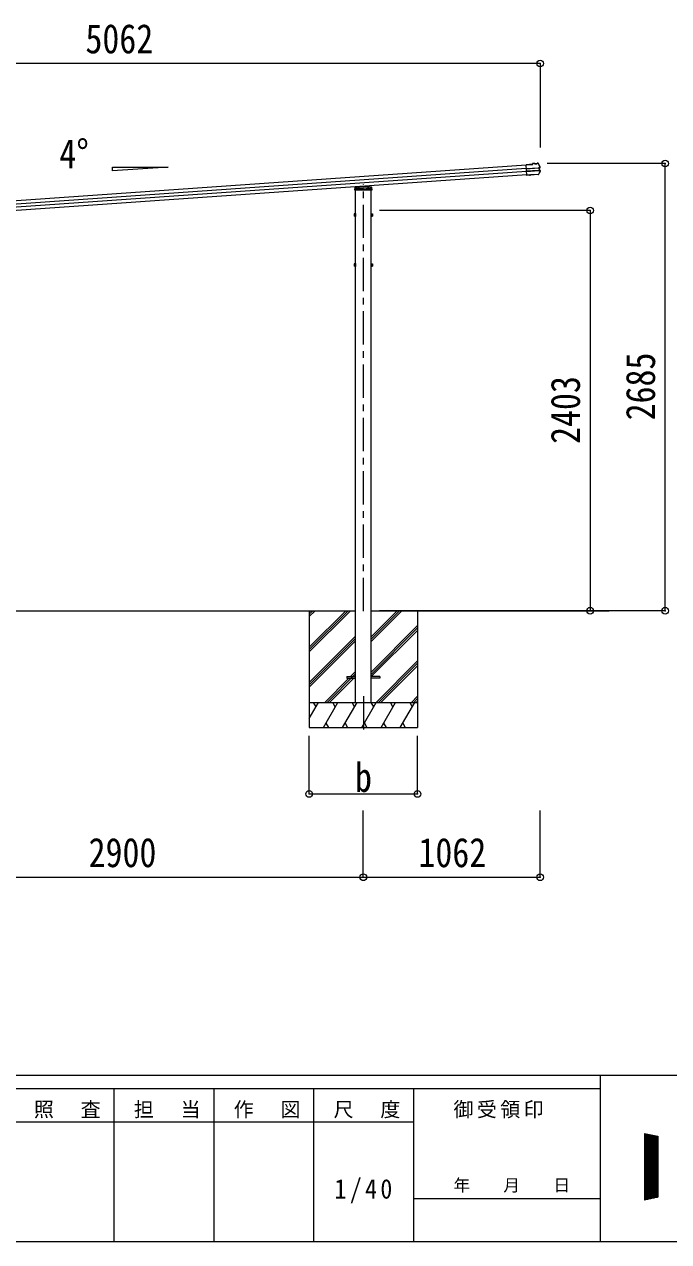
# Model space of a CAD drawing. Units: millimetres at full size, sheet at 1:40. Extents: x -11243 to 11243, y -7760 to 7760.
# Drawn here: x 3664 to 7534, y -7760 to -453 of the extents above; entities that cross this region are included whole.
import ezdxf
from ezdxf.enums import TextEntityAlignment as Align

# ---------------------------------------------------------------- set-up
doc = ezdxf.new("R2010")
doc.units = ezdxf.units.MM
doc.header["$LTSCALE"] = 40
doc.header["$PDMODE"] = 32
doc.header["$PDSIZE"] = 40
doc.linetypes.add('CHAIN1', pattern=[8, 5, -1, 1, -1])
doc.linetypes.add('DASHED1', pattern=[1.8, 1.2, -0.6])
for name, color, linetype, lineweight in [('0-0_0', 7, 'Continuous', 9), ('0-1_本体', 5, 'CHAIN1', 9), ('0-3_ELV2', 4, 'Continuous', 9), ('0-6_OTH_LINE', 6, 'Continuous', 9), ('0-7_SHAPE', 4, 'Continuous', 9), ('F-0_240', 7, 'Continuous', 9)]:
    doc.layers.add(name, color=color, linetype=linetype, lineweight=lineweight)
doc.styles.add('ＭＳ ゴシック', font='')
doc.styles.get('ＭＳ ゴシック').set_extended_font_data('MS Gothic')

msp = doc.modelspace()

# ---------------------------------------------------------------- linework, layer by layer
at = {"layer": '0-0_0'}
for p, q in [((2846.72, -3972.64), (5653.72, -3972.64)), ((5375.22, -3972.64), (5375.22, -4672.64)), ((5375.22, -4191.61), (5594.2, -3972.64)), ((5375.22, -4205.76), (5608.34, -3972.64)), ((5375.22, -4219.9), (5622.48, -3972.64)), ((5375.22, -4007.77), (5410.35, -3972.64)), ((5375.22, -3993.63), (5396.21, -3972.64)), ((5375.22, -3979.48), (5382.07, -3972.64)), ((5746.72, -4156.77), (5930.85, -3972.64)), ((5746.72, -4142.62), (5916.71, -3972.64)), ((5746.72, -4128.48), (5902.57, -3972.64)), ((5746.72, -3972.64), (7177.56, -3972.64)), ((6025.22, -3972.64), (6025.22, -4672.64)), ((5746.72, -4340.61), (6025.22, -4062.12)), ((5746.72, -4354.75), (6025.22, -4076.26)), ((5747.48, -4368.14), (6025.22, -4090.4)), ((5375.22, -4403.75), (5653.72, -4125.25)), ((5375.22, -4417.89), (5653.72, -4139.39)), ((5375.22, -4432.03), (5653.72, -4153.53)), ((5776.83, -4522.64), (6025.22, -4274.25)), ((5790.97, -4522.64), (6025.22, -4288.39)), ((5805.11, -4522.64), (6025.22, -4302.53)), ((5468.46, -4522.64), (5613.96, -4377.14)), ((5482.6, -4522.64), (5653.72, -4351.52)), ((5496.74, -4522.64), (5642.24, -4377.14)), ((5622.96, -4368.14), (5653.72, -4337.38)), ((5375.22, -4522.64), (6025.22, -4522.64)), ((5375.22, -4619.89), (5431.37, -4522.64)), ((5416.37, -4548.62), (5401.37, -4522.64)), ((5460.23, -4672.64), (5546.84, -4522.64)), ((5531.84, -4548.62), (5516.83, -4522.64)), ((5575.7, -4672.64), (5662.31, -4522.64)), ((5647.31, -4548.62), (5632.31, -4522.64)), ((5691.17, -4672.64), (5777.78, -4522.64)), ((5762.78, -4548.62), (5747.78, -4522.63)), ((5806.64, -4672.64), (5893.25, -4522.64)), ((5878.25, -4548.62), (5863.25, -4522.64)), ((5922.11, -4672.64), (6008.72, -4522.64)), ((5978.72, -4522.64), (5993.72, -4548.62)), ((5988.96, -4522.64), (6025.22, -4486.38)), ((6003.1, -4522.64), (6025.22, -4500.52)), ((6017.24, -4522.64), (6025.22, -4514.66)), ((5375.22, -4672.64), (6025.22, -4672.64)), ((5475.23, -4646.66), (5490.23, -4672.64)), ((5590.7, -4646.65), (5605.7, -4672.64)), ((5706.17, -4646.66), (5721.17, -4672.64)), ((5821.64, -4646.66), (5836.64, -4672.64)), ((5937.11, -4646.66), (5952.11, -4672.64))]:
    msp.add_line(p, q, dxfattribs=at)
at = {"layer": '0-1_本体'}
for p, q in [((5700.22, -3975.14), (5700.22, -1414.45)), ((5700.22, -4486.51), (5700.22, -4715.51))]:
    msp.add_line(p, q, dxfattribs=at)
at = {"layer": '0-3_ELV2'}
for p, q in [((6677.43, -1298.22), (1814.87, -1638.25)), ((6716.52, -1292.31), (6677.21, -1295.06)), ((6681.72, -1359.5), (6677.21, -1295.06)), ((6677.32, -1296.55), (6718.12, -1293.7)), ((6678.89, -1319.01), (6751.79, -1313.91)), ((6751.88, -1315.15), (6678.97, -1320.24)), ((6729.08, -1287.02), (6716.21, -1287.92)), ((6716.21, -1287.92), (6716.52, -1292.31)), ((6729.18, -1288.52), (6717.81, -1289.31)), ((6718.12, -1293.7), (6717.81, -1289.31)), ((6717.81, -1289.31), (6718.39, -1289.9)), ((6718.83, -1294.32), (6718.12, -1293.7)), ((6729.19, -1288.55), (6727.89, -1288.64)), ((6727.89, -1288.64), (6728.02, -1290.6)), ((6728.02, -1290.6), (6744.98, -1289.41)), ((6729.18, -1288.52), (6729.08, -1287.02)), ((6729.08, -1287.02), (6729.28, -1287.62)), ((6729.18, -1288.52), (6729.19, -1288.55)), ((6729.19, -1288.55), (6729.22, -1289.01)), ((6743.57, -1288.01), (6729.22, -1289.01)), ((6733.41, -1288.72), (6733.51, -1290.22)), ((6739.5, -1289.8), (6739.39, -1288.3)), ((6743.32, -1286.64), (6743.44, -1286.01)), ((6748.61, -1285.65), (6743.44, -1286.01)), ((6743.57, -1288.01), (6743.54, -1287.54)), ((6744.98, -1289.41), (6744.85, -1287.45)), ((6753.29, -1313.81), (6754.2, -1313.74)), ((6753.65, -1315.13), (6754.16, -1315.1)), ((6760.11, -1312.16), (6754.2, -1313.74)), ((6754.2, -1313.74), (6755.34, -1330.08)), ((6754.86, -1314.94), (6755.79, -1314.87)), ((6678.85, -1318.53), (1816.29, -1658.56)), ((6680.06, -1335.77), (1817.5, -1675.79)), ((6681.48, -1356.08), (1818.92, -1696.1)), ((6752.85, -1329.01), (6679.94, -1334.11)), ((6680.03, -1335.34), (6752.94, -1330.25)), ((6698.37, -1356.83), (6681.61, -1358)), ((6689.17, -1358.58), (6681.69, -1359.1)), ((6698.48, -1358.33), (6681.72, -1359.5)), ((6689.2, -1358.97), (6689.09, -1357.48)), ((6698.37, -1356.83), (6698.55, -1356.45)), ((6698.37, -1356.83), (6698.48, -1358.33)), ((6698.48, -1358.33), (6698.65, -1357.95)), ((6698.55, -1356.45), (6704.53, -1356.03)), ((6698.55, -1356.45), (6698.65, -1357.95)), ((6698.65, -1357.95), (6704.64, -1357.53)), ((6704.53, -1356.03), (6704.76, -1356.38)), ((6751.82, -1353.09), (6704.76, -1356.38)), ((6704.76, -1356.38), (6704.86, -1357.88)), ((6751, -1354.65), (6704.86, -1357.88)), ((6753.83, -1330.12), (6754.06, -1330.11)), ((6754.43, -1330.14), (6755.34, -1330.08)), ((6755.12, -1328.74), (6754.61, -1328.78)), ((6755.34, -1330.08), (6761.38, -1330.82)), ((6755.83, -1328.8), (6756.76, -1328.74)), ((5651.28, -1437.07), (5700.22, -1433.64)), ((5651.8, -1428.56), (5700.22, -1425.17)), ((5653.72, -4522.64), (5653.72, -1447.57)), ((5700.22, -1425.17), (5748.63, -1428.56)), ((5700.22, -1425.17), (5700.22, -1426.12)), ((5700.22, -1433.64), (5749.15, -1437.07)), ((5700.22, -1433.64), (5700.22, -1434.59)), ((5730.04, -1422.64), (5730.32, -1427.28)), ((5746.72, -4522.64), (5746.72, -1447.57)), ((5749.56, -1429.5), (5750.67, -1447.57)), ((5645.02, -1590.87), (5645.6, -1589.87)), ((5645.02, -1590.87), (5645.02, -1603.87)), ((5645.02, -1603.87), (5645.6, -1604.88)), ((5650.52, -1589.87), (5645.6, -1589.87)), ((5650.52, -1593.62), (5645.6, -1593.62)), ((5650.52, -1601.13), (5645.6, -1601.13)), ((5650.52, -1604.88), (5645.6, -1604.88)), ((5650.51, -1597.67), (5652.12, -1597.67)), ((5650.52, -1589.67), (5650.52, -1604.68)), ((5652.12, -1590.12), (5650.52, -1590.12)), ((5650.52, -1596.67), (5652.12, -1596.67)), ((5650.52, -1604.22), (5652.12, -1604.22)), ((5748.32, -1590.12), (5749.92, -1590.12)), ((5749.92, -1596.67), (5748.32, -1596.67)), ((5749.93, -1597.67), (5748.32, -1597.67)), ((5749.92, -1604.22), (5748.32, -1604.22)), ((5749.92, -1589.67), (5749.92, -1604.68)), ((5749.92, -1589.67), (5754.84, -1589.67)), ((5749.92, -1593.42), (5754.84, -1593.42)), ((5749.92, -1600.93), (5754.84, -1600.93)), ((5749.92, -1604.68), (5754.84, -1604.68)), ((5755.42, -1590.67), (5754.84, -1589.67)), ((5755.42, -1603.67), (5754.84, -1604.68)), ((5755.42, -1590.67), (5755.42, -1603.67)), ((5645.02, -1890.87), (5645.6, -1889.87)), ((5645.02, -1890.87), (5645.02, -1903.87)), ((5650.52, -1889.87), (5645.6, -1889.87)), ((5650.52, -1893.62), (5645.6, -1893.62)), ((5650.51, -1897.67), (5652.12, -1897.67)), ((5650.52, -1889.67), (5650.52, -1904.68)), ((5652.12, -1890.12), (5650.52, -1890.12)), ((5650.52, -1896.67), (5652.12, -1896.67)), ((5748.32, -1890.12), (5749.92, -1890.12)), ((5749.92, -1896.67), (5748.32, -1896.67)), ((5749.93, -1897.67), (5748.32, -1897.67)), ((5749.92, -1889.67), (5749.92, -1904.68)), ((5749.92, -1889.67), (5754.84, -1889.67)), ((5749.92, -1893.42), (5754.84, -1893.42)), ((5755.42, -1890.67), (5754.84, -1889.67)), ((5755.42, -1890.67), (5755.42, -1903.67)), ((5645.02, -1903.87), (5645.6, -1904.88)), ((5650.52, -1901.13), (5645.6, -1901.13)), ((5650.52, -1904.88), (5645.6, -1904.88)), ((5650.52, -1904.22), (5652.12, -1904.22)), ((5749.92, -1904.22), (5748.32, -1904.22)), ((5749.92, -1900.93), (5754.84, -1900.93)), ((5749.92, -1904.68), (5754.84, -1904.68)), ((5755.42, -1903.67), (5754.84, -1904.68)), ((5600.22, -4368.14), (5653.72, -4368.14)), ((5800.22, -4368.14), (5746.72, -4368.14))]:
    msp.add_line(p, q, dxfattribs=at)
at = {"layer": '0-3_ELV2', "linetype": 'DASHED1'}
for p, q in [((5651.35, -1437.07), (5749.09, -1437.07)), ((5653.82, -1430.42), (5652.77, -1447.57)), ((5653.24, -1439.87), (5658.22, -1439.87)), ((5653.29, -1439.07), (5747.14, -1439.07)), ((5700.22, -1435.65), (5653.3, -1438.93)), ((5700.22, -1427.18), (5653.82, -1430.42)), ((5657.02, -1430.2), (5657.02, -1443.84)), ((5657.02, -1443.84), (5658.02, -1445.57)), ((5742.42, -1445.57), (5658.02, -1445.57)), ((5658.22, -1430.12), (5658.22, -1445.57)), ((5659.72, -1438.48), (5659.72, -1445.57)), ((5662.82, -1439.07), (5662.82, -1445.57)), ((5662.95, -1439.07), (5662.95, -1445.57)), ((5663.22, -1438.24), (5663.22, -1445.57)), ((5663.22, -1443.84), (5666.22, -1443.84)), ((5666.22, -1438.03), (5666.22, -1445.57)), ((5669.46, -1438.01), (5670.14, -1426.83)), ((5672.16, -1426.69), (5670.88, -1447.57)), ((5674.22, -1437.07), (5674.22, -1439.07)), ((5678.72, -1439.87), (5678.72, -1437.15)), ((5680.22, -1439.87), (5678.72, -1439.87)), ((5680.22, -1437.05), (5680.22, -1439.87)), ((5746.61, -1430.42), (5700.22, -1427.18)), ((5747.13, -1438.93), (5700.22, -1435.65)), ((5720.22, -1439.87), (5720.22, -1437.05)), ((5720.22, -1439.87), (5721.72, -1439.87)), ((5721.72, -1437.15), (5721.72, -1439.87)), ((5726.22, -1439.07), (5726.22, -1437.07)), ((5728.04, -1422.78), (5729.56, -1447.57)), ((5730.32, -1427.28), (5730.98, -1438.01)), ((5734.22, -1438.03), (5734.22, -1445.57)), ((5734.22, -1443.84), (5737.22, -1443.84)), ((5737.22, -1438.24), (5737.22, -1445.57)), ((5737.49, -1439.07), (5737.49, -1445.57)), ((5737.62, -1439.07), (5737.62, -1445.57)), ((5740.72, -1438.48), (5740.72, -1445.57)), ((5742.22, -1430.12), (5742.22, -1445.57)), ((5742.22, -1439.87), (5747.19, -1439.87)), ((5742.42, -1445.57), (5743.42, -1443.84)), ((5743.42, -1430.2), (5743.42, -1443.84)), ((5747.66, -1447.57), (5746.61, -1430.42))]:
    msp.add_line(p, q, dxfattribs=at)
at = {"layer": '0-3_ELV2'}
for points in [[(6749.05, -1287.13), (6743.55, -1287.51), (6743.44, -1286.01)], [(6744.85, -1287.45), (6743.54, -1287.54), (6743.55, -1287.51)], [(6750.2, -1287.78), (6755.72, -1299.01), (6760.96, -1310.37)], [(6760.5, -1313.61), (6755.79, -1314.87), (6756.76, -1328.74), (6761.57, -1329.33)], [(6704.53, -1356.03), (6704.64, -1357.53), (6704.86, -1357.88)], [(6762.39, -1332.68), (6757.22, -1342.94), (6751.82, -1353.09)], [(5750.67, -1447.57), (5649.77, -1447.57), (5650.87, -1429.5)], [(5653.72, -1588.67), (5652.12, -1588.67), (5652.12, -1605.67), (5653.72, -1605.67)], [(5746.72, -1588.67), (5748.32, -1588.67), (5748.32, -1605.67), (5746.72, -1605.67)], [(5653.72, -1888.67), (5652.12, -1888.67), (5652.12, -1905.67), (5653.72, -1905.67)], [(5746.72, -1888.67), (5748.32, -1888.67), (5748.32, -1905.67), (5746.72, -1905.67)], [(5600.22, -4368.14), (5600.22, -4377.14), (5653.72, -4377.14)], [(5800.22, -4368.14), (5800.22, -4377.14), (5746.72, -4377.14)]]:
    msp.add_lwpolyline(points, dxfattribs=at)
for centre, radius, start, end in [((6748.84, -1288.84), 3.19, 26.86597, 94.02466), ((6749.13, -1288.32), 1.2, 26.89869, 94.02902), ((6303.85, -1514.22), 502, 24.03393, 26.8619), ((6759.77, -1310.91), 1.3, 285.12702, 24.10936), ((6759.77, -1310.9), 2.8, 285, 24.03393), ((6750.78, -1351.47), 3.19, 273.987, 331.41712), ((6312.78, -1112.8), 502, 331.41438, 333.93986), ((6761.22, -1332.11), 1.3, 333.87402, 82.86161), ((6761.23, -1332.11), 2.8, 333.93986, 83), ((5651.35, -1438.06), 1, 94, 176.5), ((5651.87, -1429.56), 1, 94, 176.5), ((5748.56, -1429.56), 1, 3.5, 86), ((5749.08, -1438.06), 1, 3.5, 86), ((5648.34, -1591.74), 3.32, 145.61575, 214.38425), ((5657.44, -1597.37), 12.42, 162.41205, 197.58795), ((5648.34, -1603), 3.32, 145.61575, 214.38425), ((5752.1, -1591.55), 3.32, 325.61575, 34.38425), ((5743, -1597.17), 12.42, 342.41205, 17.58795), ((5752.1, -1602.8), 3.32, 325.61575, 34.38425), ((5648.34, -1891.74), 3.32, 145.61575, 214.38425), ((5657.44, -1897.37), 12.42, 162.41205, 197.58795), ((5752.1, -1891.55), 3.32, 325.61575, 34.38425), ((5743, -1897.17), 12.42, 342.41205, 17.58795), ((5648.34, -1903), 3.32, 145.61575, 214.38425), ((5752.1, -1902.8), 3.32, 325.61575, 34.38425)]:
    msp.add_arc(centre, radius, start, end, dxfattribs=at)
at = {"layer": '0-3_ELV2', "linetype": 'DASHED1'}
for centre, start, end in [((5651.35, -1438.07), 90, 176.5), ((5749.09, -1438.07), 3.5, 90)]:
    msp.add_arc(centre, 1, start, end, dxfattribs=at)
at = {"layer": '0-3_ELV2'}
for centre, major_axis, ratio, start_param, end_param in [((6718.47, -1291.09), (-0.08, 1.2), 0.052408, 5.1044164, 6.2220988), ((6707.65, -1483.08), (-34.91, 499.28), 0.052408, 5.0964197, 5.1044164), ((6729.5, -1290.8), (-0.22, 3.19), 0.016053, 5.3122341, 6.2220988), ((6743.55, -1289.82), (-0.22, 3.19), 0.016053, 0.0610865, 0.9709512), ((6751.81, -1314.2), (1.5, 0.1), 0.19438, 0.8222243, 1.5707963), ((6751.92, -1315.73), (2.99, 0.21), 0.19438, 0.9410649, 1.5707963), ((6751.81, -1314.2), (1.48, 0.4), 0.014741, 0.0756738, 0.8193583), ((6751.92, -1315.73), (2.95, 0.79), 0.014741, 0.0756738, 0.7041788), ((6752.81, -1328.43), (2.99, 0.21), 0.19438, 4.712389, 5.3421204), ((6752.92, -1329.95), (1.5, 0.1), 0.19438, 4.712389, 5.3570179), ((6752.92, -1329.95), (1.52, -0.19), 0.014741, 5.567803, 6.2075115), ((6752.81, -1328.43), (3.03, -0.37), 0.014741, 5.5790065, 6.2075115)]:
    msp.add_ellipse(centre, major_axis=major_axis, ratio=ratio, start_param=start_param, end_param=end_param, dxfattribs=at)
at = {"layer": '0-6_OTH_LINE'}
for p, q in [((6762, -687.55), (1700.17, -687.55)), ((6762, -687.55), (6762, -1192.52)), ((7512.94, -1287.55), (6803.99, -1287.55)), ((7512.94, -3972.64), (7512.94, -1287.55)), ((7061.94, -1569.87), (5796.72, -1569.87)), ((7061.94, -1569.87), (7061.94, -3972.64)), ((7512.94, -3972.64), (5796.72, -3972.64)), ((7061.94, -3972.64), (6803.99, -3972.64)), ((5375.22, -5072.63), (5375.22, -4722.65)), ((6025.22, -5072.63), (6025.22, -4722.65)), ((5375.22, -5072.63), (6025.22, -5072.63)), ((5700.12, -5572.65), (5700.12, -5172.65)), ((6762.12, -5572.65), (6762.12, -5172.65)), ((2800.12, -5572.65), (5700.12, -5572.65)), ((5700.12, -5572.65), (6762.12, -5572.65))]:
    msp.add_line(p, q, dxfattribs=at)
for p in [(6762, -687.55), (7512.94, -1287.55), (7061.94, -1569.87), (7061.94, -3972.64), (7512.94, -3972.64), (5375.22, -5072.63), (6025.22, -5072.63), (5700.12, -5572.65), (6762.12, -5572.65)]:
    msp.add_point(p, dxfattribs=at)
at = {"layer": '0-7_SHAPE'}
for p, q in [((4192.96, -1309.18), (4528.96, -1309.18)), ((4192.96, -1332.67), (4192.96, -1309.18)), ((4528.96, -1309.18), (4192.96, -1332.67))]:
    msp.add_line(p, q, dxfattribs=at)
at = {"layer": 'F-0_240', "color": 5}
for p, q in [((-11242.74, -6760), (10677.26, -6760)), ((7121.58, -6760), (7121.58, -7760)), ((-11242.74, -6840), (7121.58, -6840)), ((4201.58, -6840), (4201.58, -7760)), ((4801.58, -6840), (4801.58, -7760)), ((5401.58, -6840), (5401.58, -7760)), ((6001.58, -6840), (6001.58, -7760)), ((3601.58, -7040), (6001.58, -7040)), ((6001.58, -7500), (7121.58, -7500)), ((-11242.74, -7760), (10677.26, -7760))]:
    msp.add_line(p, q, dxfattribs=at)
at = {"layer": 'F-0_240'}
for p, q in [((7388.19, -7110.13), (7468.19, -7126.8)), ((7388.19, -7110.13), (7388.19, -7510.13)), ((7388.19, -7113.9), (7406.26, -7113.9)), ((7388.19, -7117.9), (7425.46, -7117.9)), ((7388.19, -7121.9), (7444.66, -7121.9)), ((7388.19, -7125.9), (7463.86, -7125.9)), ((7388.19, -7129.9), (7468.19, -7129.9)), ((7388.19, -7133.9), (7468.19, -7133.9)), ((7388.19, -7137.9), (7468.19, -7137.9)), ((7388.19, -7141.9), (7468.19, -7141.9)), ((7388.19, -7145.9), (7468.19, -7145.9)), ((7388.19, -7149.9), (7468.19, -7149.9)), ((7388.19, -7153.9), (7468.19, -7153.9)), ((7388.19, -7157.9), (7468.19, -7157.9)), ((7390.57, -7509.64), (7390.57, -7110.63)), ((7394.57, -7508.81), (7394.57, -7111.46)), ((7398.57, -7507.97), (7398.57, -7112.29)), ((7402.57, -7507.14), (7402.57, -7113.13)), ((7406.57, -7506.31), (7406.57, -7113.96)), ((7410.57, -7505.47), (7410.57, -7114.79)), ((7414.57, -7504.64), (7414.57, -7115.63)), ((7418.57, -7503.81), (7418.57, -7116.46)), ((7422.57, -7502.97), (7422.57, -7117.29)), ((7426.57, -7502.14), (7426.57, -7118.13)), ((7430.57, -7501.31), (7430.57, -7118.96)), ((7434.57, -7500.47), (7434.57, -7119.79)), ((7438.57, -7499.64), (7438.57, -7120.63)), ((7442.57, -7498.81), (7442.57, -7121.46)), ((7446.57, -7497.97), (7446.57, -7122.29)), ((7450.57, -7497.14), (7450.57, -7123.13)), ((7454.57, -7496.31), (7454.57, -7123.96)), ((7458.57, -7495.47), (7458.57, -7124.79)), ((7462.57, -7494.64), (7462.57, -7125.63)), ((7466.57, -7493.81), (7466.57, -7126.46)), ((7468.19, -7126.8), (7468.19, -7493.47)), ((7388.19, -7161.9), (7468.19, -7161.9)), ((7388.19, -7165.9), (7468.19, -7165.9)), ((7388.19, -7169.9), (7468.19, -7169.9)), ((7388.19, -7173.9), (7468.19, -7173.9)), ((7388.19, -7177.9), (7468.19, -7177.9)), ((7388.19, -7181.9), (7468.19, -7181.9)), ((7388.19, -7185.9), (7468.19, -7185.9)), ((7388.19, -7189.9), (7468.19, -7189.9)), ((7388.19, -7193.9), (7468.19, -7193.9)), ((7388.19, -7197.9), (7468.19, -7197.9)), ((7388.19, -7201.9), (7468.19, -7201.9)), ((7388.19, -7205.9), (7468.19, -7205.9)), ((7388.19, -7209.9), (7468.19, -7209.9)), ((7388.19, -7213.9), (7468.19, -7213.9)), ((7388.19, -7217.9), (7468.19, -7217.9)), ((7388.19, -7221.9), (7468.19, -7221.9)), ((7388.19, -7225.9), (7468.19, -7225.9)), ((7388.19, -7229.9), (7468.19, -7229.9)), ((7388.19, -7233.9), (7468.19, -7233.9)), ((7388.19, -7237.9), (7468.19, -7237.9)), ((7388.19, -7241.9), (7468.19, -7241.9)), ((7388.19, -7245.9), (7468.19, -7245.9)), ((7388.19, -7249.9), (7468.19, -7249.9)), ((7388.19, -7253.9), (7468.19, -7253.9)), ((7388.19, -7257.9), (7468.19, -7257.9)), ((7388.19, -7261.9), (7468.19, -7261.9)), ((7388.19, -7265.9), (7468.19, -7265.9)), ((7388.19, -7269.9), (7468.19, -7269.9)), ((7388.19, -7273.9), (7468.19, -7273.9)), ((7388.19, -7277.9), (7468.19, -7277.9)), ((7388.19, -7281.9), (7468.19, -7281.9)), ((7388.19, -7285.9), (7468.19, -7285.9)), ((7388.19, -7289.9), (7468.19, -7289.9)), ((7388.19, -7293.9), (7468.19, -7293.9)), ((7388.19, -7297.9), (7468.19, -7297.9)), ((7388.19, -7301.9), (7468.19, -7301.9)), ((7388.19, -7305.9), (7468.19, -7305.9)), ((7388.19, -7309.9), (7468.19, -7309.9)), ((7388.19, -7313.9), (7468.19, -7313.9)), ((7388.19, -7317.9), (7468.19, -7317.9)), ((7388.19, -7321.9), (7468.19, -7321.9)), ((7388.19, -7325.9), (7468.19, -7325.9)), ((7388.19, -7329.9), (7468.19, -7329.9)), ((7388.19, -7333.9), (7468.19, -7333.9)), ((7388.19, -7337.9), (7468.19, -7337.9)), ((7388.19, -7341.9), (7468.19, -7341.9)), ((7388.19, -7345.9), (7468.19, -7345.9)), ((7388.19, -7349.9), (7468.19, -7349.9)), ((7388.19, -7353.9), (7468.19, -7353.9)), ((7388.19, -7357.9), (7468.19, -7357.9)), ((7388.19, -7361.9), (7468.19, -7361.9)), ((7388.19, -7365.9), (7468.19, -7365.9)), ((7388.19, -7369.9), (7468.19, -7369.9)), ((7388.19, -7373.9), (7468.19, -7373.9)), ((7388.19, -7377.9), (7468.19, -7377.9)), ((7388.19, -7381.9), (7468.19, -7381.9)), ((7388.19, -7385.9), (7468.19, -7385.9)), ((7388.19, -7389.9), (7468.19, -7389.9)), ((7388.19, -7393.9), (7468.19, -7393.9)), ((7388.19, -7397.9), (7468.19, -7397.9)), ((7388.19, -7401.9), (7468.19, -7401.9)), ((7388.19, -7405.9), (7468.19, -7405.9)), ((7388.19, -7409.9), (7468.19, -7409.9)), ((7388.19, -7413.9), (7468.19, -7413.9)), ((7388.19, -7417.9), (7468.19, -7417.9)), ((7388.19, -7421.9), (7468.19, -7421.9)), ((7388.19, -7425.9), (7468.19, -7425.9)), ((7388.19, -7429.9), (7468.19, -7429.9)), ((7388.19, -7433.9), (7468.19, -7433.9)), ((7388.19, -7437.9), (7468.19, -7437.9)), ((7388.19, -7441.9), (7468.19, -7441.9)), ((7388.19, -7445.9), (7468.19, -7445.9)), ((7388.19, -7449.9), (7468.19, -7449.9)), ((7388.19, -7453.9), (7468.19, -7453.9)), ((7388.19, -7457.9), (7468.19, -7457.9)), ((7388.19, -7461.9), (7468.19, -7461.9)), ((7388.19, -7465.9), (7468.19, -7465.9)), ((7388.19, -7469.9), (7468.19, -7469.9)), ((7388.19, -7473.9), (7468.19, -7473.9)), ((7388.19, -7477.9), (7468.19, -7477.9)), ((7388.19, -7481.9), (7468.19, -7481.9)), ((7388.19, -7485.9), (7468.19, -7485.9)), ((7388.19, -7489.9), (7468.19, -7489.9)), ((7468.19, -7493.47), (7388.19, -7510.13)), ((7388.19, -7493.9), (7466.13, -7493.9)), ((7388.19, -7497.9), (7446.93, -7497.9)), ((7388.19, -7501.9), (7427.73, -7501.9)), ((7388.19, -7505.9), (7408.53, -7505.9)), ((7388.19, -7509.9), (7389.33, -7509.9))]:
    msp.add_line(p, q, dxfattribs=at)

# ---------------------------------------------------------------- texts
at = {"layer": '0-6_OTH_LINE', "color": 7, "style": 'ＭＳ ゴシック', "width": 0.85}
for s, p in [('5062', (4031.09, -679.55)), ('b', (5650.22, -5112.63)), ('2900', (4050.12, -5564.65)), ('1062', (6031.12, -5564.65))]:
    msp.add_text(s, height=176, dxfattribs=at).set_placement(p, align=Align.BOTTOM_LEFT)
for s, p in [('2685', (7504.94, -2830.09)), ('2403', (7053.94, -2971.26))]:
    msp.add_text(s, height=176, rotation=90, dxfattribs=at).set_placement(p, align=Align.BOTTOM_LEFT)
at = {"layer": '0-7_SHAPE', "color": 7, "style": 'ＭＳ ゴシック', "width": 0.85}
msp.add_text('4°', height=176, dxfattribs=at).set_placement((3874.68, -1370.39), align=Align.BOTTOM_LEFT)
at = {"layer": 'F-0_240', "style": 'ＭＳ ゴシック'}
msp.add_text('年\u3000\u3000月\u3000\u3000日', height=73.31, dxfattribs=at).set_placement((6241.58, -7480), align=Align.BOTTOM_LEFT)
at = {"layer": 'F-0_240', "attachment_point": 7, "style": 'ＭＳ ゴシック'}
for s, insert, char_height in [('\\T1.17;照\u3000査', (3721.58, -7020), 87.98), ('\\T1.17;担\u3000当', (4321.58, -7020), 87.98), ('\\T1.17;作\u3000図', (4921.58, -7020), 87.98), ('\\T1.17;尺\u3000度', (5521.58, -7020), 87.98), ('\\T1.17;御受領印', (6241.58, -7020), 87.98), ('\\T1.28;\\W0.9;1/40', (5526.58, -7530), 117.3)]:
    msp.add_mtext(s, dxfattribs=dict(at, insert=insert, char_height=char_height))

doc.saveas('drawing.dxf')
